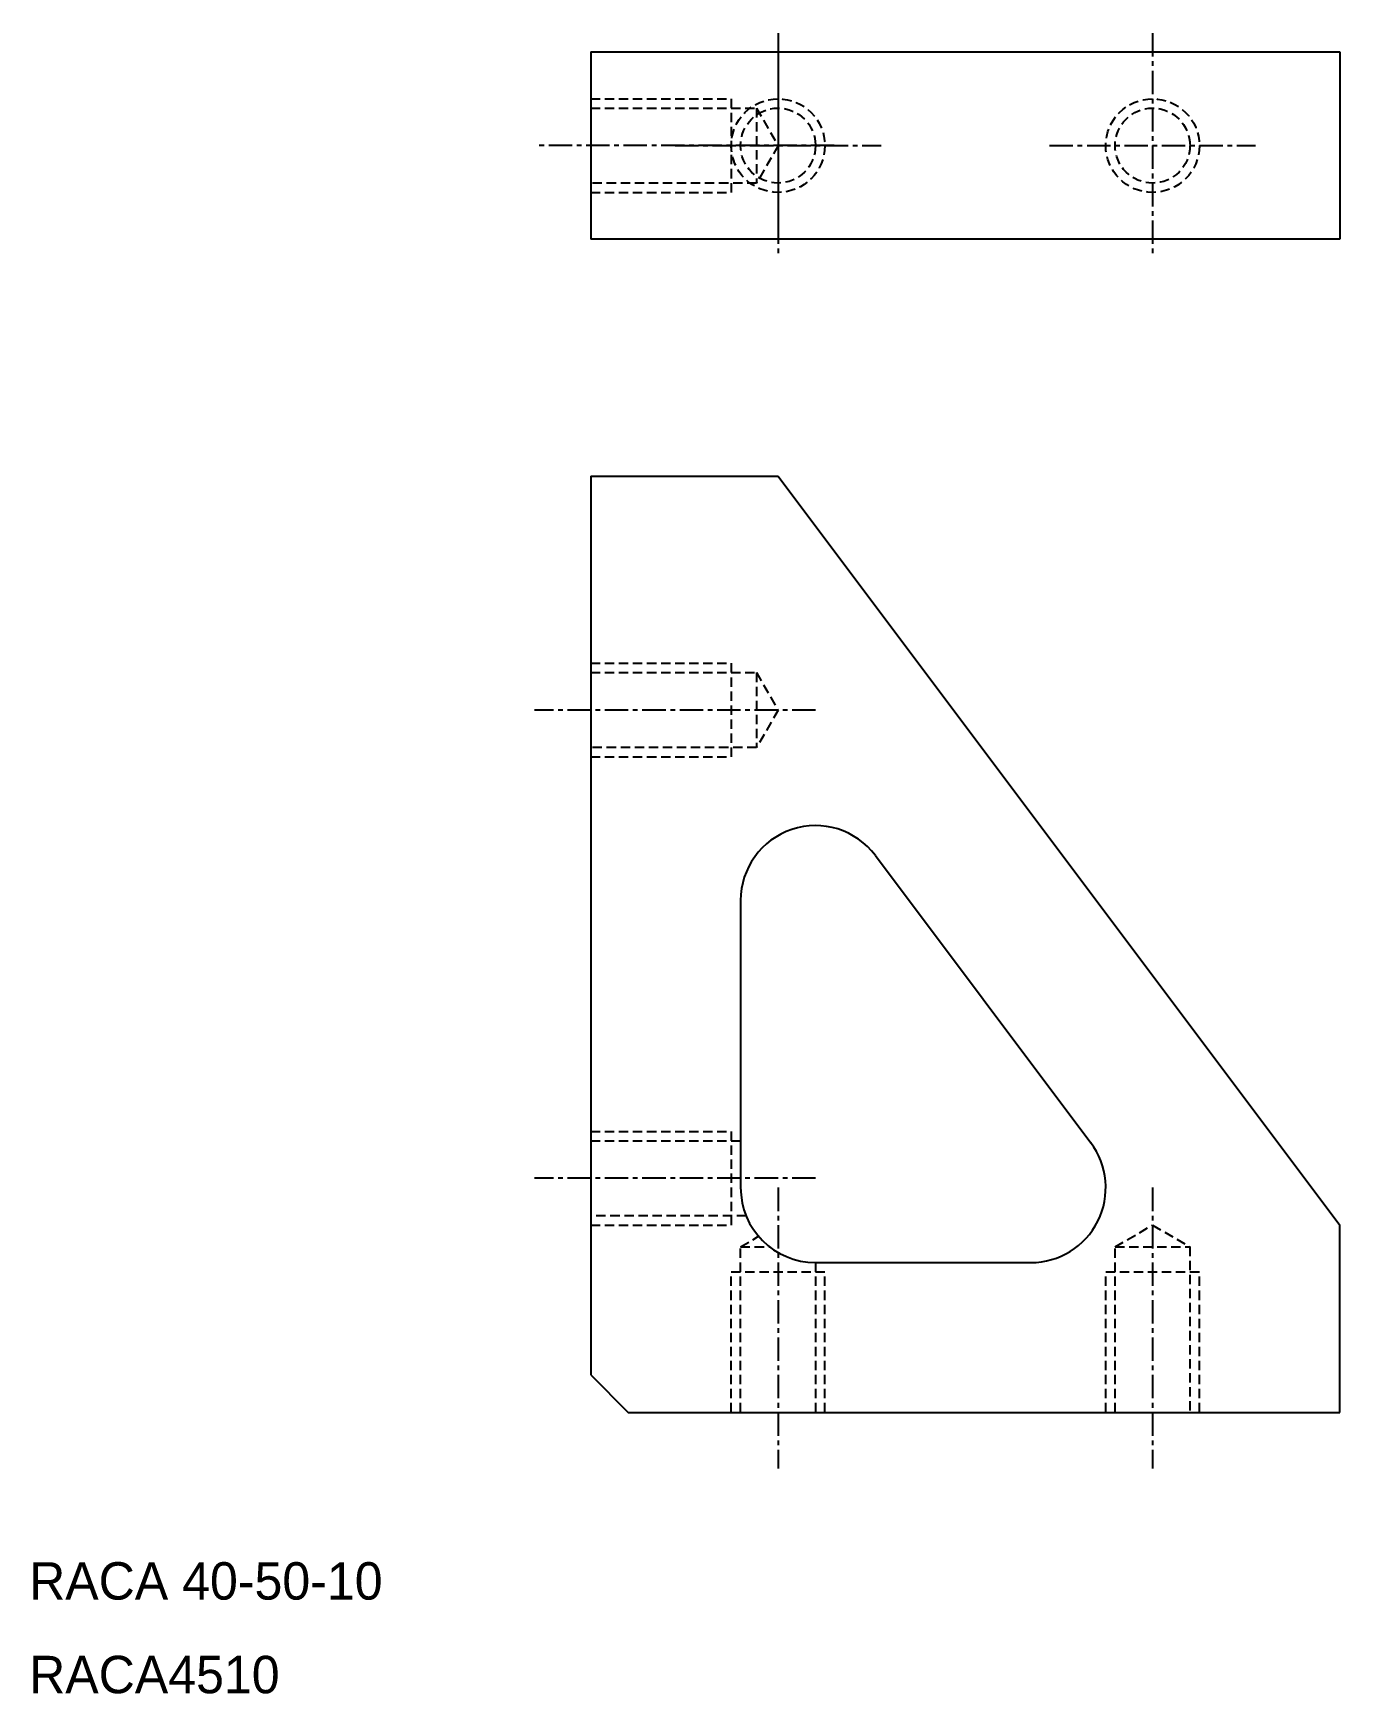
# Model space of a CAD drawing. Extents: x 8446.8 to 8516.6, y 555.3 to 643.9.
import ezdxf

# ---------------------------------------------------------------- set-up
doc = ezdxf.new("R2010")
doc.units = 0
doc.linetypes.add('CENTER', pattern=[2, 1.25, -0.25, 0.25, -0.25])
doc.linetypes.add('DASHED', pattern=[0.75, 0.5, -0.25])
doc.layers.get('0').update_dxf_attribs({"linetype": 'CONTINUOUS'})
doc.layers.add('CENTER', color=1, linetype='CENTER')

msp = doc.modelspace()

# ---------------------------------------------------------------- linework, layer by layer
at = {"color": 7, "linetype": 'CONTINUOUS'}
for p, q in [((8476.567, 642.949), (8476.567, 632.949)), ((8476.567, 642.949), (8516.567, 642.949)), ((8486.567, 642.949), (8486.567, 632.949)), ((8516.567, 642.949), (8516.567, 632.949)), ((8516.567, 632.949), (8476.567, 632.949)), ((8476.567, 620.303), (8486.567, 620.303)), ((8476.567, 620.303), (8476.567, 572.303)), ((8486.567, 620.303), (8516.567, 580.303)), ((8491.767, 600.037), (8503.267, 584.703)), ((8484.567, 597.637), (8484.567, 582.303)), ((8516.567, 570.303), (8516.567, 580.303)), ((8488.567, 578.303), (8500.067, 578.303)), ((8476.567, 572.303), (8478.567, 570.303)), ((8478.567, 570.303), (8516.567, 570.303))]:
    msp.add_line(p, q, dxfattribs=at)
at = {"color": 3, "linetype": 'DASHED'}
for p, q in [((8476.567, 640.449), (8484.067, 640.449)), ((8484.067, 640.449), (8484.067, 635.449)), ((8476.567, 639.949), (8485.412, 639.949)), ((8485.412, 639.949), (8485.412, 635.949)), ((8485.412, 639.949), (8486.567, 637.949)), ((8486.567, 637.949), (8485.412, 635.949)), ((8485.412, 635.949), (8476.567, 635.949)), ((8476.567, 635.449), (8484.067, 635.449)), ((8476.567, 610.303), (8484.067, 610.303)), ((8484.067, 610.303), (8484.067, 605.303)), ((8476.567, 609.803), (8485.412, 609.803)), ((8485.412, 609.803), (8485.412, 605.803)), ((8485.412, 609.803), (8486.567, 607.803)), ((8486.567, 607.803), (8485.412, 605.803)), ((8485.412, 605.803), (8476.567, 605.803)), ((8476.567, 605.303), (8484.067, 605.303)), ((8476.567, 585.303), (8484.067, 585.303)), ((8484.067, 585.303), (8484.067, 580.303)), ((8476.567, 584.803), (8484.567, 584.803)), ((8484.859, 580.803), (8476.567, 580.803)), ((8476.567, 580.303), (8484.067, 580.303)), ((8504.567, 579.149), (8506.567, 580.303)), ((8506.567, 580.303), (8508.567, 579.149)), ((8484.567, 579.149), (8485.528, 579.703)), ((8484.567, 570.303), (8484.567, 579.149)), ((8484.567, 579.149), (8486.108, 579.149)), ((8504.567, 570.303), (8504.567, 579.149)), ((8504.567, 579.149), (8508.567, 579.149)), ((8508.567, 579.149), (8508.567, 570.303)), ((8488.567, 578.303), (8488.567, 570.303)), ((8484.067, 577.803), (8489.067, 577.803)), ((8484.067, 570.303), (8484.067, 577.803)), ((8489.067, 570.303), (8489.067, 577.803)), ((8504.067, 570.303), (8504.067, 577.803)), ((8504.067, 577.803), (8509.067, 577.803)), ((8509.067, 570.303), (8509.067, 577.803))]:
    msp.add_line(p, q, dxfattribs=at)
for centre, radius in [((8486.567, 637.949), 2.5), ((8506.567, 637.949), 2.5), ((8486.567, 637.949), 2), ((8506.567, 637.949), 2)]:
    msp.add_circle(centre, radius, dxfattribs=at)
at = {"color": 7, "linetype": 'CONTINUOUS'}
for centre, start, end in [((8488.567, 597.637), 36.8699, 180), ((8500.067, 582.303), 270, 36.8699), ((8488.567, 582.303), 180, 270)]:
    msp.add_arc(centre, 4, start, end, dxfattribs=at)
at = {"layer": 'CENTER', "color": 1, "linetype": 'CENTER'}
for p, q in [((8486.567, 643.949), (8486.567, 631.949)), ((8506.567, 643.949), (8506.567, 631.949)), ((8489.567, 637.949), (8473.567, 637.949)), ((8481.067, 637.949), (8492.067, 637.949)), ((8501.067, 637.949), (8512.067, 637.949)), ((8488.567, 607.803), (8473.567, 607.803)), ((8488.567, 582.803), (8473.567, 582.803)), ((8486.567, 582.303), (8486.567, 567.303)), ((8506.567, 582.303), (8506.567, 567.303))]:
    msp.add_line(p, q, dxfattribs=at)

# ---------------------------------------------------------------- texts
at = {"color": 7, "linetype": 'CONTINUOUS'}
for s, p in [('RACA 40-50-10', (8446.567, 560.303)), ('RACA4510', (8446.567, 555.303))]:
    msp.add_text(s, height=2, dxfattribs=at).set_placement(p)

doc.saveas('drawing.dxf')
